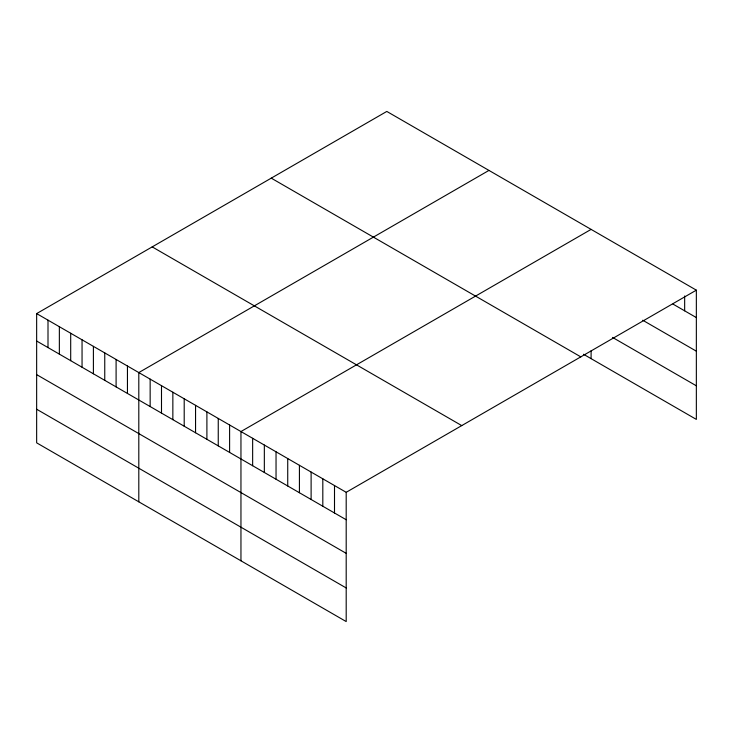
<?xml version="1.0" encoding="UTF-8"?>
<svg xmlns="http://www.w3.org/2000/svg" width="733" height="733" viewBox="0 0 733 733"><rect width="100%" height="100%" fill="white"/><g stroke="black" fill="none" stroke-linecap="round" stroke-linejoin="round"><path stroke-width="1.1" d="M36.65 313.596L346.196 492.31L346.196 621.566L36.65 442.842L36.65 313.596L386.804 111.434L696.35 290.158L696.35 419.404L583.532 354.277M488.948 170.413L138.803 372.575L138.803 501.821M591.1 229.392L240.955 431.545L240.955 560.8M346.196 492.31L696.35 290.158M672.958 304.076L696.35 317.581M642.749 320.239L696.35 351.18M612.541 337.418L696.35 385.805M271.247 178.146L580.802 356.87M152.198 246.884L461.753 425.598M36.65 341.019L346.196 519.743M36.65 374.627L346.196 553.342M36.65 409.243L346.196 587.958M684.659 295.976L684.659 310.829M591.1 350.805L591.1 358.639M334.505 485.558L334.505 512.99M322.813 478.805L322.813 506.237M311.113 472.061L311.113 499.485M299.421 465.308L299.421 492.732M287.73 458.556L287.73 485.979M276.039 451.803L276.039 479.235M264.338 445.05L264.338 472.483M252.647 438.297L252.647 465.73M229.603 424.993L229.603 452.426M218.251 418.442L218.251 445.875M206.898 411.891L206.898 439.314M195.555 405.34L195.555 432.763M184.203 398.779L184.203 426.212M172.851 392.228L172.851 419.661M161.498 385.677L161.498 413.11M150.155 379.126L150.155 406.549M127.45 366.014L127.45 393.447M116.098 359.463L116.098 386.896M104.755 352.912L104.755 380.345M93.403 346.361L93.403 373.784M82.05 339.81L82.05 367.233M70.698 333.249L70.698 360.682M59.355 326.698L59.355 354.131M48.002 320.147L48.002 347.579"/></g></svg>
